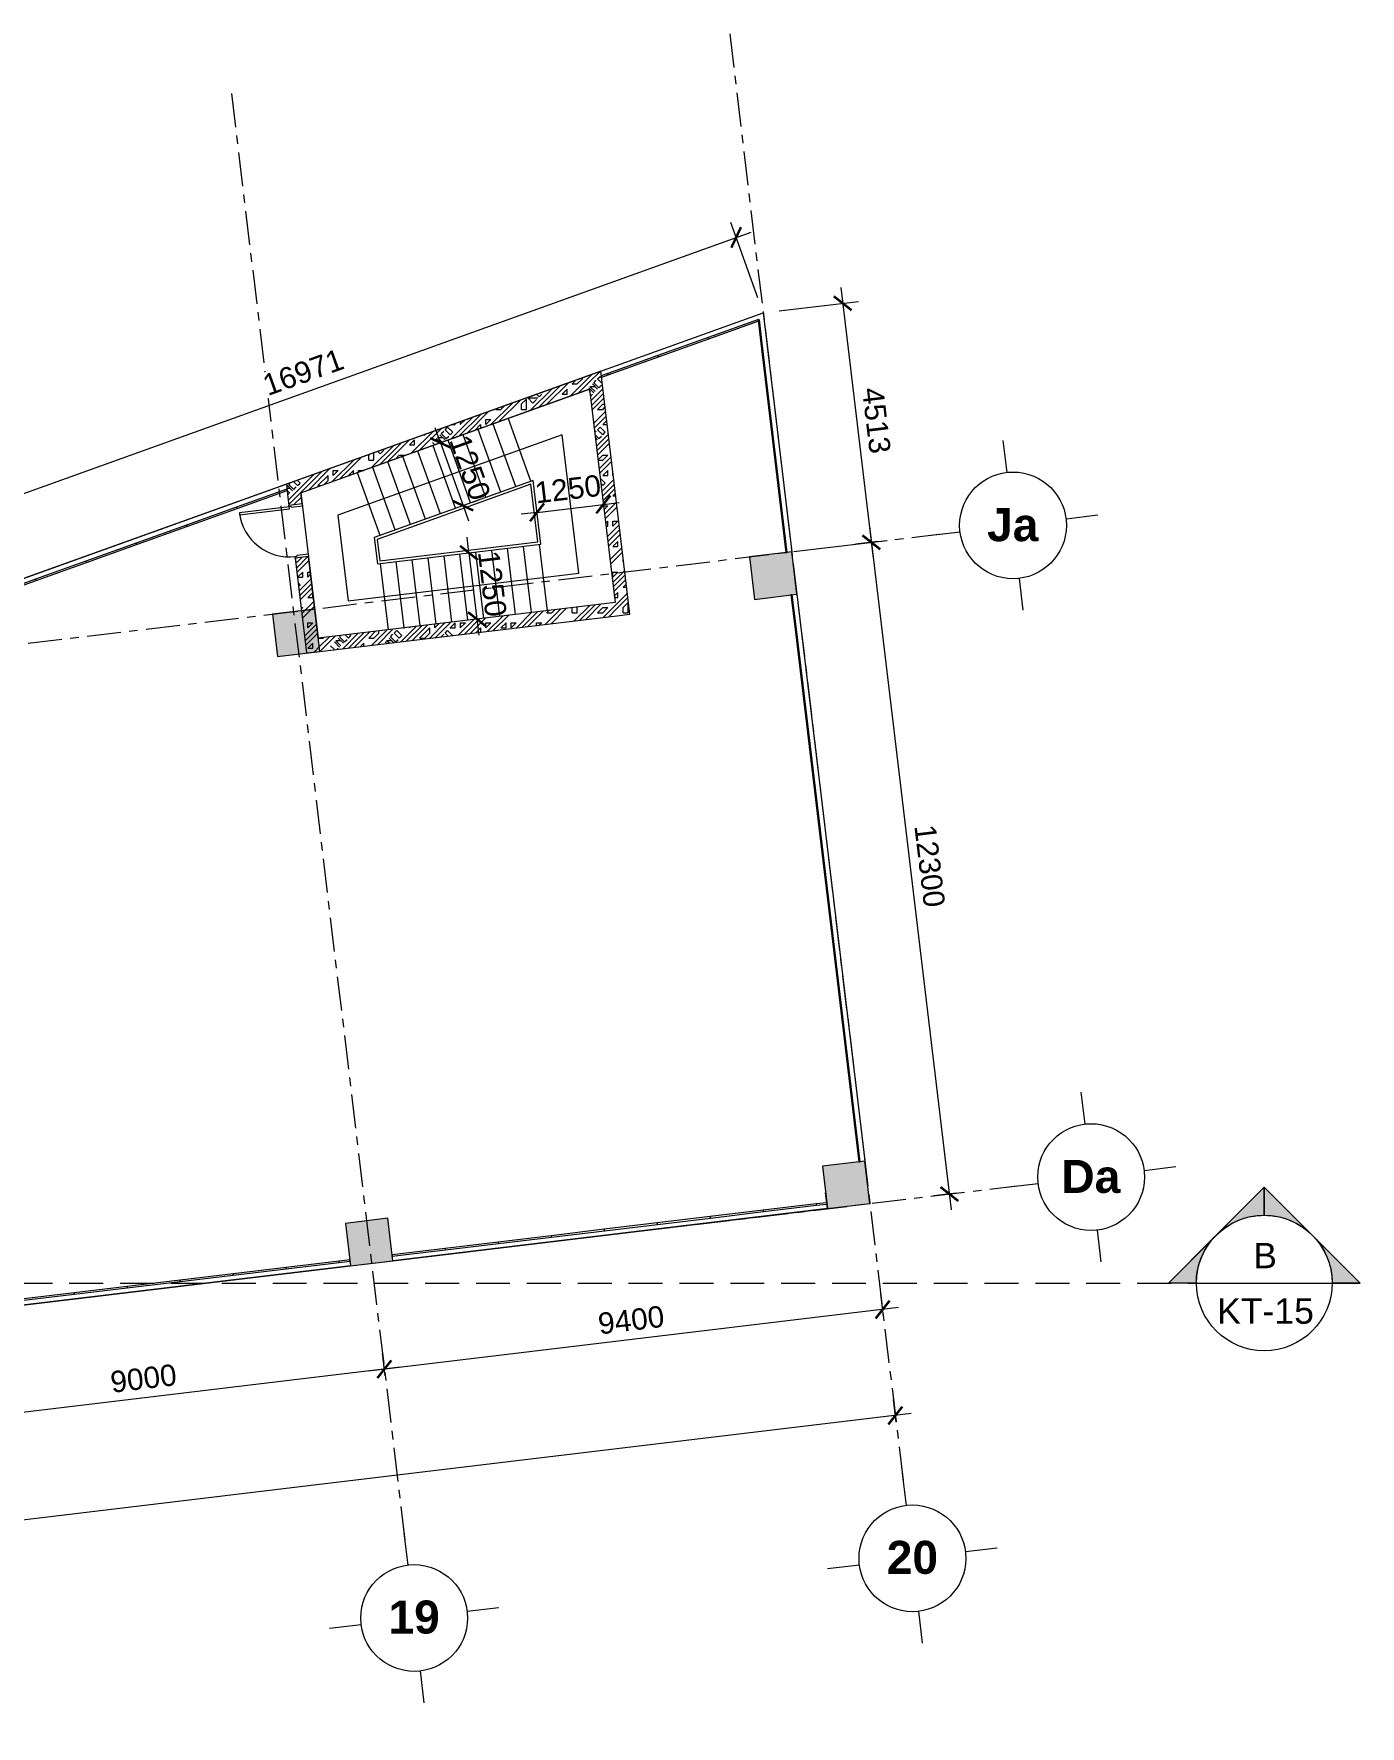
# Model space of a CAD drawing. Header units: millimetres. Extents: x -20201 to 105152, y -11216 to 48206.
# Drawn here: x 80308 to 105152, y 11616 to 43328 of the extents above; entities that cross this region are included whole.
import ezdxf

# ---------------------------------------------------------------- set-up
doc = ezdxf.new("R2010")
doc.units = ezdxf.units.MM
doc.linetypes.add('Grid Line', pattern=[22.225, 12.7, -3.175, 3.175, -3.175])
doc.linetypes.add('HIDDEN2', pattern=[4.7625, 3.175, -1.5875])
for name, color, linetype, lineweight in [('A-DETL-GENF', 31, 'Continuous', 5), ('CUA', 31, 'Continuous', 9), ('DIM', 1, 'Continuous', 5), ('G-ANNO-SYMB', 111, 'Continuous', 5), ('HATCH-TUONG', 152, 'Continuous', 9), ('KH', 6, 'Continuous', 5), ('KI-HIEU-1', 151, 'Continuous', 9), ('KINH', 152, 'Continuous', 5), ('NET CAT', 3, 'Continuous', 5), ('NET CATConcrete', 3, 'Continuous', 5), ('NET-CAT', 3, 'Continuous', 9), ('NET-THAY', 2, 'Continuous', 9), ('TRUC', 225, 'Continuous', 5)]:
    doc.layers.add(name, color=color, linetype=linetype, lineweight=lineweight)
doc.styles.add('Arial', font='arial_1.ttf', dxfattribs={"height": 476.25})
doc.styles.add('Arial_B', font='arialbd_1.ttf', dxfattribs={"height": 619.047619})
doc.styles.add('TA1', font='arial_1.ttf')
doc.dimstyles.new('D_200_KTx2', dxfattribs={"dimtxt": 400, "dimasz": 300, "dimexe": 300, "dimexo": 300, "dimgap": 160, "dimtad": 1, "dimdec": 0, "dimzin": 9, "dimtxsty": 'TA1', "dimblk": 'ARCHTICK', "dimcen": 1, "dimdle": 300, "dimclrd": 256, "dimclre": 256, "dimclrt": 7, "dimadec": 0, "dimazin": 0, "dimtfac": 1, "dimtdec": 0, "dimtix": 1, "dimtmove": 1, "dimatfit": 3, "dimldrblk": 'ARCHTICK', "dimfxl": 0, "dimtolj": 1, "dimtzin": 0, "dimlwd": -1, "dimlwe": -1, "dimarcsym": 0})
pattern_1 = [(45, (95.25, 0), (-476.2456, 476.2456), []), (45, (190.5, 0), (-476.2456, 476.2456), []), (45, (0, 0), (-476.2456, 476.2456), []), (45, (476.25, 0), (-476.2456, 476.2456), []), (45, (571.5, 0), (-476.2456, 476.2456), []), (0, (381, 95.25), (0, 952.5), [95.25, -857.25]), (0, (476.25, 190.5), (0, 952.5), [95.25, -857.25]), (45, (381, 95.25), (0, 952.491), [134.683, -1212.342]), (45, (476.25, 95.25), (0, 952.491), [134.683, -1212.342]), (0, (381, 95.25), (0, 952.5), [95.25, -857.25]), (90, (-95.25, 95.25), (-952.5, 6e-14), [95.25, -857.25]), (90, (0, 95.25), (-952.5, 6e-14), [190.5, -762]), (45, (-95.25, 190.5), (0, 952.491), [134.683, -1212.342]), (90, (762, 381), (-952.5, 6e-14), [95.25, -857.25]), (0, (666.75, 381), (0, 952.5), [95.25, -857.25]), (45, (666.75, 381), (0, 952.491), [134.683, -1212.342]), (0, (857.25, 95.25), (0, 952.5), [95.25, -857.25]), (0, (857.25, 571.5), (0, 952.5), [95.25, -857.25]), (90, (1047.75, 666.75), (-952.5, 6e-14), [95.25, -857.25]), (45, (857.25, 571.5), (0, 952.491), [269.367, -1077.658]), (45, (952.5, 571.5), (0, 952.491), [134.683, -1212.342]), (45, (1143, 762), (0, 952.491), [134.683, -1212.342]), (0, (1143, 857.25), (0, 952.5), [95.25, -857.25]), (90, (1143, 762), (-952.5, 6e-14), [95.25, -857.25]), (0, (476.25, 762), (0, 952.5), [95.25, -857.25]), (0, (666.75, 857.25), (0, 952.5), [95.25, -857.25]), (90, (571.5, 762), (-952.5, 6e-14), [95.25, -857.25]), (90, (666.75, 762), (-952.5, 6e-14), [95.25, -857.25]), (45, (476.25, 762), (0, 952.491), [134.683, -1212.342]), (45, (666.75, 762), (0, 952.491), [134.683, -1212.342]), (135, (119, 214.8), (-952.491, 6e-14), [134.683, -1212.342]), (135, (238.1, 333.4), (-952.491, 6e-14), [134.683, -1212.342]), (135, (309.56, 404.8), (-952.491, 6e-14), [134.683, -1212.342]), (135, (333.4, 428.6), (-952.491, 6e-14), [134.683, -1212.342]), (135, (381, 476.25), (-952.491, 6e-14), [134.683, -1212.342]), (135, (404.8, 500.06), (-952.491, 6e-14), [134.683, -1212.342]), (135, (476.25, 571.5), (-952.491, 6e-14), [134.683, -1212.342]), (135, (523.9, 619.1), (-952.491, 6e-14), [134.683, -1212.342]), (45, (119, 214.8), (0, 952.491), [95.25, -1251.775]), (45, (238.1, 333.4), (0, 952.491), [67.361, -1279.665]), (45, (404.8, 500.06), (0, 952.491), [67.361, -1279.665]), (45, (309.56, 595.3), (0, 952.491), [67.361, -1279.665]), (45, (476.25, 571.5), (0, 952.491), [67.361, -1279.665]), (45, (381, 666.75), (0, 952.491), [67.361, -1279.665]), (0, (24.2, 309.5), (0, 952.5), [190.043, -762.457]), (0, (238.1, 523.9), (0, 952.5), [95.25, -857.25])]

# ---------------------------------------------------------------- blocks, each defined once
blk = doc.blocks.new('THANG  BO 3 - THANG  BO 3-371141-MẶT BẰNG TẦNG 2-3')
at = {"layer": 'A-DETL-GENF'}
for p, q in [((66053, 17941), (65632, 19114)), ((66336, 18043), (65914, 19216)), ((66618, 18144), (66197, 19317)), ((67206, 19016), (63004, 17510)), ((65207, 17637), (64785, 18810)), ((65489, 17739), (65067, 18912)), ((65771, 17840), (65350, 19013)), ((67517, 16419), (67206, 19016)), ((64077, 17231), (63656, 18404)), ((64360, 17333), (63938, 18506)), ((64642, 17434), (64220, 18607)), ((64924, 17536), (64503, 18709)), ((63795, 17130), (63373, 18303)), ((66662, 18160), (63684, 17090)), ((66620, 18092), (63739, 17053)), ((66750, 17007), (66620, 18092)), ((66806, 16963), (66662, 18160)), ((63004, 17510), (63198, 15901)), ((63684, 17090), (63744, 16596)), ((63739, 17053), (63788, 16652)), ((63744, 16596), (66806, 16963)), ((63788, 16652), (66750, 17007)), ((65581, 16816), (65729, 15575)), ((65879, 16852), (66027, 15611)), ((66176, 16888), (66325, 15646)), ((66474, 16923), (66623, 15682)), ((66772, 16959), (66921, 15718)), ((63794, 16602), (63942, 15361)), ((64091, 16638), (64240, 15397)), ((64389, 16673), (64538, 15432)), ((64687, 16709), (64836, 15468)), ((64985, 16745), (65134, 15504)), ((65283, 16780), (65432, 15539)), ((63198, 15901), (67517, 16419))]:
    blk.add_line(p, q, dxfattribs=at)
blk = doc.blocks.new('ALC1807-ASCENT PLAZA-KET CAU 1_rvt-1-MẶT BẰNG TẦNG 1')
at = {"layer": 'NET CAT'}
for points in [[(93808, 32731), (94602, 32827), (94507, 33621), (93712, 33526)], [(84871, 31661), (85666, 31756), (85571, 32550), (84776, 32455)], [(95175, 21313), (95970, 21408), (95875, 22203), (95080, 22107)], [(86239, 20243), (87034, 20338), (86938, 21132), (86144, 21037)]]:
    blk.add_hatch(color=7, dxfattribs=at).paths.add_polyline_path(points, flags=0)
at = {"layer": 'NET CAT', "color": 90, "lineweight": 13}
for p, q in [((94507, 33621), (93712, 33526)), ((94602, 32827), (94507, 33621)), ((93712, 33526), (93808, 32731)), ((93808, 32731), (94602, 32827)), ((85571, 32550), (84776, 32455)), ((84776, 32455), (84871, 31661)), ((85666, 31756), (85571, 32550)), ((84871, 31661), (85666, 31756)), ((95875, 22203), (95080, 22107)), ((95970, 21408), (95875, 22203)), ((95080, 22107), (95175, 21313)), ((95175, 21313), (95970, 21408)), ((86938, 21132), (86144, 21037)), ((86144, 21037), (86239, 20243)), ((87034, 20338), (86938, 21132)), ((86239, 20243), (87034, 20338))]:
    blk.add_line(p, q, dxfattribs=at)
blk = doc.blocks.new('_ARCHTICK')
at = {"color": 0, "linetype": 'ByBlock', "const_width": 0.15}
blk.add_lwpolyline([(-0.5, -0.5), (0.5, 0.5)], dxfattribs=at)
blk = doc.blocks.new('*D79')
at = {"layer": 'Defpoints', "color": 0, "transparency": 16777216}
for p in [(89734, 34361), (90976, 34510), (90976, 34510)]:
    blk.add_point(p, dxfattribs=at)
at = {"layer": 'DIM', "transparency": 16777216}
for p, q in [((89734, 34361), (89437, 34326)), ((89734, 34361), (90976, 34510)), ((90976, 34510), (91274, 34546))]:
    blk.add_line(p, q, dxfattribs=at)
at = {"layer": 'DIM', "transparency": 16777216, "xscale": 300, "yscale": 300, "zscale": 300}
for p, rotation in [((90976, 34510), 186.8306492592341), ((89734, 34361), 6.830649259234116)]:
    blk.add_blockref('_ARCHTICK', p, dxfattribs=dict(at, rotation=rotation))
at = {"layer": 'DIM', "color": 7, "transparency": 16777216, "insert": (90312, 34797), "char_height": 400, "attachment_point": 5, "rotation": 6.8306, "style": 'TA1'}
blk.add_mtext('\\A1;1250', dxfattribs=at)
blk = doc.blocks.new('*D80')
at = {"layer": 'Defpoints', "color": 0, "transparency": 16777216}
for p in [(88461, 33602), (88608, 32360), (88609, 32361)]:
    blk.add_point(p, dxfattribs=at)
at = {"layer": 'DIM', "transparency": 16777216}
for p, q in [((88459, 33602), (88424, 33899)), ((88163, 33566), (88162, 33566)), ((88459, 33602), (88608, 32360)), ((88608, 32360), (88644, 32063)), ((88312, 32325), (88310, 32325))]:
    blk.add_line(p, q, dxfattribs=at)
at = {"layer": 'DIM', "transparency": 16777216, "xscale": 300, "yscale": 300, "zscale": 300}
for p, rotation in [((88459, 33602), 276.8306492592341), ((88608, 32360), 96.83064925923405)]:
    blk.add_blockref('_ARCHTICK', p, dxfattribs=dict(at, rotation=rotation))
at = {"layer": 'DIM', "color": 7, "transparency": 16777216, "insert": (88895, 33024), "char_height": 400, "attachment_point": 5, "rotation": 276.8306, "style": 'TA1'}
blk.add_mtext('\\A1;1250', dxfattribs=at)
blk = doc.blocks.new('*D81')
at = {"layer": 'Defpoints', "color": 0, "transparency": 16777216}
for p in [(87826, 35628), (88248, 34452), (88347, 34487)]:
    blk.add_point(p, dxfattribs=at)
at = {"layer": 'DIM', "transparency": 16777216}
for p, q in [((87925, 35664), (87824, 35946)), ((87925, 35664), (88347, 34487)), ((88108, 35730), (88208, 35765)), ((88530, 34553), (88630, 34589)), ((88347, 34487), (88448, 34205))]:
    blk.add_line(p, q, dxfattribs=at)
at = {"layer": 'DIM', "transparency": 16777216, "xscale": 300, "yscale": 300, "zscale": 300}
for p, rotation in [((87925, 35664), 289.7329312474181), ((88347, 34487), 109.7329312474181)]:
    blk.add_blockref('_ARCHTICK', p, dxfattribs=dict(at, rotation=rotation))
at = {"layer": 'DIM', "color": 7, "transparency": 16777216, "insert": (88479, 35199), "char_height": 400, "attachment_point": 5, "rotation": 289.7329, "style": 'TA1'}
blk.add_mtext('\\A1;1250', dxfattribs=at)
blk = doc.blocks.new('CUA 1 CANH MO - 2 - Type 1000-537967-MẶT BẰNG TẦNG 2')
at = {"layer": 'CUA', "lineweight": 5}
for p, q in [((-399, -127), (-399, 123)), ((-399, 123), (-349, 123)), ((-349, 123), (-349, -86)), ((551, 123), (601, 123)), ((551, -86), (551, 123)), ((601, 123), (601, -127)), ((-369, -127), (-399, -127)), ((-369, -86), (-369, -127)), ((-349, -86), (-369, -86)), ((571, -86), (551, -86)), ((571, -127), (571, -86)), ((601, -127), (571, -127))]:
    blk.add_line(p, q, dxfattribs=at)
at = {"layer": 'CUA'}
for p, q in [((-328, -127), (-368, -127)), ((-368, -127), (-368, -1065)), ((-328, -1065), (-328, -127)), ((-368, -1065), (-328, -1065))]:
    blk.add_line(p, q, dxfattribs=at)
at = {"layer": 'CUA', "lineweight": 5}
blk.add_arc((-368, -127), 938, 270, 0.5, dxfattribs=at)
blk = doc.blocks.new('System Panel - Glazed-540955-MẶT BẰNG TẦNG 2')
at = {"layer": 'KINH', "lineweight": 9}
for p, q in [((500, 13), (-500, 13)), ((-500, 13), (-500, -13)), ((500, -13), (500, 13)), ((-500, -13), (500, -13))]:
    blk.add_line(p, q, dxfattribs=at)
blk = doc.blocks.new('System Panel - Glazed-615617-MẶT BẰNG TẦNG 2')
at = {"layer": 'KINH', "color": 250, "lineweight": 9}
for p, q in [((65, 13), (-65, 13)), ((-65, 13), (-65, -13)), ((65, -13), (65, 13)), ((-65, -13), (65, -13))]:
    blk.add_line(p, q, dxfattribs=at)
blk = doc.blocks.new('*D114')
at = {"layer": 'Defpoints', "color": 0, "transparency": 16777216}
for p in [(96257, 19001), (86873, 18304), (86924, 17883)]:
    blk.add_point(p, dxfattribs=at)
at = {"layer": 'DIM', "transparency": 16777216}
for p, q in [((96221, 19299), (96171, 19720)), ((96505, 19458), (86576, 18269)), ((86888, 18181), (86838, 18602))]:
    blk.add_line(p, q, dxfattribs=at)
at = {"layer": 'DIM', "transparency": 16777216, "xscale": 300, "yscale": 300, "zscale": 300}
for p, rotation in [((96207, 19422), 6.830649259175843), ((86873, 18304), 186.8306492591759)]:
    blk.add_blockref('_ARCHTICK', p, dxfattribs=dict(at, rotation=rotation))
at = {"layer": 'DIM', "color": 7, "transparency": 16777216, "insert": (91497, 19225), "char_height": 400, "attachment_point": 5, "rotation": 6.8306, "style": 'TA1'}
blk.add_mtext('\\A1;9400', dxfattribs=at)
blk = doc.blocks.new('*D115')
at = {"layer": 'Defpoints', "color": 0, "transparency": 16777216}
for p in [(86924, 17883), (77937, 17234), (77988, 16813)]:
    blk.add_point(p, dxfattribs=at)
at = {"layer": 'DIM', "transparency": 16777216}
for p, q in [((86888, 18181), (86838, 18602)), ((87171, 18340), (77639, 17198)), ((77952, 17111), (77902, 17532))]:
    blk.add_line(p, q, dxfattribs=at)
at = {"layer": 'DIM', "transparency": 16777216, "xscale": 300, "yscale": 300, "zscale": 300}
for p, rotation in [((86873, 18304), 6.830649259175843), ((77937, 17234), 186.8306492591759)]:
    blk.add_blockref('_ARCHTICK', p, dxfattribs=dict(at, rotation=rotation))
at = {"layer": 'DIM', "color": 7, "transparency": 16777216, "insert": (82362, 18131), "char_height": 400, "attachment_point": 5, "rotation": 6.8306, "style": 'TA1'}
blk.add_mtext('\\A1;9000', dxfattribs=at)
blk = doc.blocks.new('*D119')
at = {"layer": 'Defpoints', "color": 0, "transparency": 16777216}
for p in [(96495, 17015), (51367, 12037), (51417, 11616)]:
    blk.add_point(p, dxfattribs=at)
at = {"layer": 'DIM', "transparency": 16777216}
for p, q in [((96742, 17472), (51069, 12001)), ((96459, 17313), (96409, 17734)), ((51382, 11913), (51331, 12335))]:
    blk.add_line(p, q, dxfattribs=at)
at = {"layer": 'DIM', "transparency": 16777216, "xscale": 300, "yscale": 300, "zscale": 300}
for p, rotation in [((96445, 17436), 6.830649259175843), ((51367, 12037), 186.8306492591759)]:
    blk.add_blockref('_ARCHTICK', p, dxfattribs=dict(at, rotation=rotation))
at = {"layer": 'DIM', "color": 7, "transparency": 16777216, "insert": (73862, 15098), "char_height": 400, "attachment_point": 5, "rotation": 6.8306, "style": 'TA1'}
blk.add_mtext('\\A1;45400', dxfattribs=at)
blk = doc.blocks.new('*D120')
at = {"layer": 'Defpoints', "color": 0, "transparency": 16777216}
for p in [(96417, 33850), (97458, 21587), (97880, 21637)]:
    blk.add_point(p, dxfattribs=at)
at = {"layer": 'DIM', "transparency": 16777216}
for p, q in [((95960, 34097), (97494, 21289)), ((96119, 33814), (95698, 33764)), ((97582, 21602), (97160, 21551))]:
    blk.add_line(p, q, dxfattribs=at)
at = {"layer": 'DIM', "transparency": 16777216, "xscale": 300, "yscale": 300, "zscale": 300}
for p, rotation in [((95995, 33800), 96.83064925917584), ((97458, 21587), 276.8306492591759)]:
    blk.add_blockref('_ARCHTICK', p, dxfattribs=dict(at, rotation=rotation))
at = {"layer": 'DIM', "color": 7, "transparency": 16777216, "insert": (97089, 27736), "char_height": 400, "attachment_point": 5, "rotation": 276.8306, "style": 'TA1'}
blk.add_mtext('\\A1;12300', dxfattribs=at)
blk = doc.blocks.new('Grid - FamilyAL-KH TRUC-550400-MẶT BẰNG HẦM 2')
at = {"layer": 'KH'}
for p, q in [((0, 7), (0, 4)), ((-8, -1), (-5, -1)), ((8, -1), (5, -1)), ((0, -9), (0, -6))]:
    blk.add_line(p, q, dxfattribs=at)
blk.add_circle((0, -1), 5, dxfattribs=at)
blk = doc.blocks.new('*D134')
at = {"layer": 'Defpoints', "color": 0, "transparency": 16777216}
for p in [(93463, 39513), (93970, 38101), (77999, 32363)]:
    blk.add_point(p, dxfattribs=at)
at = {"layer": 'DIM', "transparency": 16777216}
for p, q in [((93869, 38384), (93361, 39795)), ((77209, 33673), (93745, 39614)), ((77897, 32646), (77390, 34057))]:
    blk.add_line(p, q, dxfattribs=at)
at = {"layer": 'DIM', "transparency": 16777216, "xscale": 300, "yscale": 300, "zscale": 300}
for p, rotation in [((93463, 39513), 19.76210720897474), ((77491, 33775), 199.7621072089747)]:
    blk.add_blockref('_ARCHTICK', p, dxfattribs=dict(at, rotation=rotation))
at = {"layer": 'DIM', "color": 7, "transparency": 16777216, "insert": (85354, 36987), "char_height": 400, "attachment_point": 5, "rotation": 19.7621, "style": 'TA1', "bg_fill": 3, "box_fill_scale": 1.1, "bg_fill_color": 256, "bg_fill_true_color": 13158600, "bg_fill_transparency": 0}
blk.add_mtext('\\A1;16971', dxfattribs=at)
blk = doc.blocks.new('*D135')
at = {"layer": 'Defpoints', "color": 0, "transparency": 16777216}
for p in [(93970, 38101), (94507, 33621), (95996, 33799)]:
    blk.add_point(p, dxfattribs=at)
at = {"layer": 'DIM', "transparency": 16777216}
for p, q in [((95424, 38578), (96032, 33501)), ((94268, 38137), (95757, 38315)), ((94805, 33657), (96294, 33835))]:
    blk.add_line(p, q, dxfattribs=at)
at = {"layer": 'DIM', "transparency": 16777216, "xscale": 300, "yscale": 300, "zscale": 300}
for p, rotation in [((95459, 38280), 96.83064925923395), ((95996, 33799), 276.830649259234)]:
    blk.add_blockref('_ARCHTICK', p, dxfattribs=dict(at, rotation=rotation))
at = {"layer": 'DIM', "color": 7, "transparency": 16777216, "insert": (96090, 36083), "char_height": 400, "attachment_point": 5, "rotation": 276.8306, "style": 'TA1', "bg_fill": 3, "box_fill_scale": 1.1, "bg_fill_color": 256, "bg_fill_true_color": 13158600, "bg_fill_transparency": 0}
blk.add_mtext('\\A1;4513', dxfattribs=at)
blk = doc.blocks.new('Section - Section Head - Filled-317961-MẶT BẰNG TẦNG 1')
at = {"layer": 'G-ANNO-SYMB'}
h = blk.add_hatch(color=256, dxfattribs=at)
edge = h.paths.add_edge_path(flags=0)
edge.add_line((-10.84, 4.49), (-6.35, 8.98))
edge.add_line((-6.35, 8.98), (-6.35, 6.35))
edge.add_arc((-6.35, 0), 6.35, 90, 135)
h = blk.add_hatch(color=256, dxfattribs=at)
edge = h.paths.add_edge_path(flags=0)
edge.add_arc((-6.35, 0), 6.35, 45, 90)
edge.add_line((-6.35, 6.35), (-6.35, 8.98))
edge.add_line((-6.35, 8.98), (-1.86, 4.49))
h = blk.add_hatch(color=256, dxfattribs=at)
edge = h.paths.add_edge_path(flags=0)
edge.add_arc((-6.35, 0), 6.36, 137.9216, 180)
edge.add_line((-12.71, 0), (-15.33, 0))
edge.add_line((-15.33, 0), (-11.07, 4.26))
h = blk.add_hatch(color=256, dxfattribs=at)
edge = h.paths.add_edge_path(flags=0)
edge.add_line((-1.63, 4.26), (2.63, 0))
edge.add_line((2.63, 0), (0.01, 0))
edge.add_arc((-6.35, 0), 6.36, 0, 42.0784)
for p, q in [((-6.35, 8.98), (-15.33, 0)), ((-6.35, 8.98), (-10.84, 4.49)), ((-6.35, 8.98), (2.63, 0)), ((-6.35, 6.35), (-6.35, 8.98)), ((-1.86, 4.49), (-6.35, 8.98)), ((-6.35, 8.98), (-6.35, 6.35)), ((-11.07, 4.26), (-15.33, 0)), ((2.63, 0), (-1.63, 4.26)), ((-15.33, 0), (-12.71, 0)), ((0.01, 0), (2.63, 0)), ((-12.7, 0), (-15.33, 0)), ((0, 0), (2.63, 0))]:
    blk.add_line(p, q, dxfattribs=at)
for radius, start, end in [(6.35, 360, 180), (6.35, 90, 135), (6.35, 45, 90), (6.36, 137.9216, 180), (6.36, 0, 42.0784), (6.35, 180, 360)]:
    blk.add_arc((-6.35, 0), radius, start, end, dxfattribs=at)

msp = doc.modelspace()

# ---------------------------------------------------------------- hatches: boundary and pattern name
at = {"layer": 'HATCH-TUONG', "lineweight": 5}
h = msp.add_hatch(dxfattribs=at)
h.set_pattern_fill('FP_1', color=256, style=0, pattern_type=2)
h.set_pattern_definition(pattern_1)
h.paths.add_polyline_path([(85068.8, 34637.8), (90717.5, 36667.2), (90687, 36921.9), (85038.3, 34892.4)], flags=0)
h = msp.add_hatch(dxfattribs=at)
h.set_pattern_fill('FP_1', color=256, style=0, pattern_type=2)
h.set_pattern_definition(pattern_1)
h.paths.add_polyline_path([(91226, 32422.2), (91474.3, 32451.9), (90928.4, 37008.6), (90687, 36921.9), (91196.3, 32670.4)], flags=0)
h = msp.add_hatch(dxfattribs=at)
h.set_pattern_fill('FP_1', color=256, style=0, pattern_type=2)
h.set_pattern_definition(pattern_1)
h.paths.add_polyline_path([(85417.6, 31726.4), (85665.8, 31756.2), (85452.9, 33533.5), (85204.7, 33503.7)], flags=0)
h.paths.add_polyline_path([(85085.7, 34496.6), (85334, 34526.4), (85310.2, 34724.5), (85068.8, 34637.8)], flags=0)
h = msp.add_hatch(dxfattribs=at)
h.set_pattern_fill('FP_1', color=256, style=0, pattern_type=2)
h.set_pattern_definition(pattern_1)
h.paths.add_polyline_path([(85665.8, 31756.2), (91226, 32422.2), (91196.3, 32670.4), (85636, 32004.4)], flags=0)

# ---------------------------------------------------------------- linework, layer by layer
at = {"layer": 'G-ANNO-SYMB'}
msp.add_line((102085.8, 19919), (104625.8, 19919), dxfattribs=at)
at = {"layer": 'KI-HIEU-1', "linetype": 'HIDDEN2', "ltscale": 200}
msp.add_line((-17135.3, 19919), (102085.8, 19919), dxfattribs=at)
at = {"layer": 'KINH', "lineweight": 9}
for p, q in [((93898.3, 37966.3), (93873.1, 37963.3)), ((93873.1, 37963.3), (93919.1, 37579.1)), ((93944.3, 37582.1), (93898.3, 37966.3)), ((93919.1, 37579.1), (93944.3, 37582.1)), ((94515.2, 32816.2), (94490, 32813.2)), ((94490, 32813.2), (94573.3, 32118.1)), ((94598.5, 32121.2), (94515.2, 32816.2)), ((94573.3, 32118.1), (94598.5, 32121.2)), ((95161.9, 21425), (94963.3, 21401.2)), ((94963.3, 21401.2), (94966.4, 21375.9)), ((94966.4, 21375.9), (95164.9, 21399.7)), ((95164.9, 21399.7), (95161.9, 21425)), ((95969.7, 21408.2), (95979.6, 21409.4)), ((86225.8, 20354.5), (86027.2, 20330.8)), ((86027.2, 20330.8), (86030.2, 20305.5)), ((86030.2, 20305.5), (86228.8, 20329.3)), ((86228.8, 20329.3), (86225.8, 20354.5))]:
    msp.add_line(p, q, dxfattribs=at)
at = {"layer": 'NET CATConcrete'}
for p, q in [((77998.5, 32363.2), (93970.1, 38101.4)), ((93970.1, 38101.4), (94506.7, 33620.9)), ((90717.5, 36667.2), (86358, 35100.9)), ((90723.6, 36616.3), (90717.5, 36667.2)), ((94601.9, 32826.6), (95873, 22215.1)), ((95873, 22215.1), (95874.5, 22202.5)), ((95576.6, 22166.8), (95575.1, 22179.5)), ((95175.3, 21313.1), (95139.6, 21610.9)), ((95175.3, 21313.1), (87033.5, 20337.8)), ((86239.2, 20242.6), (78097.4, 19267.4))]:
    msp.add_line(p, q, dxfattribs=at)
at = {"layer": 'NET-CAT'}
for p, q in [((90687, 36921.9), (85038.3, 34892.4)), ((90928.4, 37008.6), (90687, 36921.9)), ((91474.3, 32451.9), (90928.4, 37008.6)), ((85310.2, 34724.5), (90717.5, 36667.2)), ((90717.5, 36667.2), (91196.3, 32670.4)), ((85038.3, 34892.4), (85068.8, 34637.8)), ((85068.8, 34637.8), (85085.7, 34496.6)), ((85334, 34526.4), (85310.2, 34724.5)), ((85085.7, 34496.6), (85334, 34526.4)), ((85452.9, 33533.5), (85204.7, 33503.7)), ((85204.7, 33503.7), (85417.6, 31726.4)), ((85636, 32004.4), (85452.9, 33533.5)), ((91196.3, 32670.4), (85636, 32004.4)), ((85665.8, 31756.2), (91226, 32422.2)), ((91226, 32422.2), (91474.3, 32451.9)), ((85417.6, 31726.4), (85665.8, 31756.2))]:
    msp.add_line(p, q, dxfattribs=at)
at = {"layer": 'NET-THAY', "color": 250}
for p, q in [((85038.6, 34890.2), (78008.4, 32364.4)), ((85639.7, 32004.8), (85313.8, 34725.9)), ((87033.5, 20337.8), (95175.3, 21313.1)), ((78097.4, 19267.4), (86239.2, 20242.6))]:
    msp.add_line(p, q, dxfattribs=at)
at = {"layer": 'TRUC', "linetype": 'Grid Line', "ltscale": 50}
for p, q in [((93344, 43328.2), (96598.6, 16150.4)), ((84010.7, 42210.2), (87265.3, 15032.4)), ((41585.2, 27281.7), (97259.7, 33950.9)), ((43048.1, 15069), (98722.6, 21738.3))]:
    msp.add_line(p, q, dxfattribs=at)

# ---------------------------------------------------------------- block references
at = {"lineweight": 5}
msp.add_blockref('ALC1807-ASCENT PLAZA-KET CAU 1_rvt-1-MẶT BẰNG TẦNG 1', (0, 0), dxfattribs=at)
at = {"color": 10, "lineweight": 15}
for name, p, rotation in [('System Panel - Glazed-540955-MẶT BẰNG TẦNG 2', (92474, 37457.7), 199.7621072089744), ('System Panel - Glazed-540955-MẶT BẰNG TẦNG 2', (91532.9, 37119.5), 199.7621072089744), ('System Panel - Glazed-615617-MẶT BẰNG TẦNG 2', (91001.5, 36928.6), 199.7621072089744), ('System Panel - Glazed-540955-MẶT BẰNG TẦNG 2', (94110.1, 36091.3), 96.83064925923382), ('System Panel - Glazed-540955-MẶT BẰNG TẦNG 2', (94229.1, 35098.4), 96.83064925923382), ('System Panel - Glazed-540955-MẶT BẰNG TẦNG 2', (84581.4, 34616.7), 199.7621072089748), ('System Panel - Glazed-540955-MẶT BẰNG TẦNG 2', (83640.3, 34278.6), 199.7621072089748), ('CUA 1 CANH MO - 2 - Type 1000-537967-MẶT BẰNG TẦNG 2', (85259.5, 34116), 276.8306492592265), ('System Panel - Glazed-540955-MẶT BẰNG TẦNG 2', (82699.2, 33940.5), 199.7621072089748), ('System Panel - Glazed-540955-MẶT BẰNG TẦNG 2', (81758.1, 33602.4), 199.7621072089748), ('System Panel - Glazed-540955-MẶT BẰNG TẦNG 2', (80817, 33264.3), 199.7621072089748), ('System Panel - Glazed-540955-MẶT BẰNG TẦNG 2', (94883.2, 29637.4), 96.8306492592339), ('System Panel - Glazed-540955-MẶT BẰNG TẦNG 2', (95002.1, 28644.5), 96.8306492592339), ('System Panel - Glazed-540955-MẶT BẰNG TẦNG 2', (95121.1, 27651.6), 96.8306492592339), ('System Panel - Glazed-540955-MẶT BẰNG TẦNG 2', (95240, 26658.7), 96.8306492592339), ('System Panel - Glazed-540955-MẶT BẰNG TẦNG 2', (95358.9, 25665.8), 96.8306492592339), ('System Panel - Glazed-540955-MẶT BẰNG TẦNG 2', (95477.9, 24672.9), 96.8306492592339), ('System Panel - Glazed-540955-MẶT BẰNG TẦNG 2', (89503.9, 20734.4), 6.830649259233947), ('System Panel - Glazed-540955-MẶT BẰNG TẦNG 2', (90496.8, 20853.3), 6.830649259233947)]:
    msp.add_blockref(name, p, dxfattribs=dict(at, rotation=rotation))
at = {"lineweight": 5}
for p, xscale, yscale, zscale, rotation in [((98848.4, 34141.2), 199.9999999999999, 199.9999999999999, 199.9999999999999, 276.8306492592333), ((100311.3, 21928.6), 199.9999999999999, 199.9999999999999, 199.9999999999999, 276.8306492592333), ((96788.9, 14561.7), 200.0000000000007, 200.0000000000007, 200.0000000000007, 186.8306492592331), ((87455.6, 13443.7), 200.0000000000007, 200.0000000000007, 200.0000000000007, 186.8306492592331)]:
    msp.add_blockref('Grid - FamilyAL-KH TRUC-550400-MẶT BẰNG HẦM 2', p, dxfattribs=dict(at, xscale=xscale, yscale=yscale, zscale=zscale, rotation=rotation))
at = {"layer": 'A-DETL-GENF'}
msp.add_blockref('THANG  BO 3 - THANG  BO 3-371141-MẶT BẰNG TẦNG 2-3', (23000.5, 16799.9), dxfattribs=at)
at = {"layer": 'G-ANNO-SYMB', "extrusion": (0, 0, -1), "xscale": 199.9999999999999, "yscale": 199.9999999999999, "zscale": 199.9999999999999}
msp.add_blockref('Section - Section Head - Filled-317961-MẶT BẰNG TẦNG 1', (-102085.8, 19919), dxfattribs=at)
at = {"layer": 'KINH', "lineweight": 9}
for p, rotation in [((93415.1, 37795.8), 199.7621072089744), ((93991.2, 37084.2), 96.83064925923382), ((94348, 34105.5), 96.83064925923382), ((79875.9, 32926.2), 199.7621072089748), ((94645.3, 31623.2), 96.8306492592339), ((94764.3, 30630.3), 96.8306492592339), ((95596.8, 23680), 96.8306492592339), ((95715.7, 22687.1), 96.8306492592339), ((93475.5, 21210.2), 6.830649259233947), ((94468.4, 21329.1), 6.830649259233947), ((91489.7, 20972.3), 6.830649259233947), ((92482.6, 21091.2), 6.830649259233947), ((88511, 20615.5), 6.830649259233947), ((85532.3, 20258.7), 6.830649259233947), ((87518.1, 20496.5), 6.830649259233947), ((83546.5, 20020.8), 6.830649259233947), ((84539.4, 20139.7), 6.830649259233947), ((80567.8, 19664), 6.830649259233947), ((81560.7, 19782.9), 6.830649259233947), ((82553.6, 19901.9), 6.830649259233947)]:
    msp.add_blockref('System Panel - Glazed-540955-MẶT BẰNG TẦNG 2', p, dxfattribs=dict(at, rotation=rotation))

# ---------------------------------------------------------------- texts
at = {"layer": 'G-ANNO-SYMB', "attachment_point": 2, "line_spacing_factor": 0.941778, "style": 'Arial'}
for s, insert, char_height, width in [('B', (103372.1, 20672.3), 476.2, 443.133), ('KT-15', (103380.1, 19633.2), 476.25, 2240.682)]:
    msp.add_mtext(s, dxfattribs=dict(at, insert=insert, char_height=char_height, width=width))
at = {"layer": 'KH', "char_height": 619.05, "attachment_point": 2, "line_spacing_factor": 0.941778, "style": 'Arial_B'}
for s, insert, width in [('Ja', (98644.6, 34439.8), 1116.488), ('Da', (100107.5, 22227.1), 1285.43), ('20', (96764.7, 15088.1), 1116.488), ('19', (87431.4, 13970.1), 1116.488)]:
    msp.add_mtext(s, dxfattribs=dict(at, insert=insert, width=width))

# ---------------------------------------------------------------- dimensions: what is measured, and where the dimension line sits
at = {"layer": 'DIM'}
for p1, p2, distance, picture, middle in [((87825.7, 35628.2), (88247.7, 34451.6), 105.6, '*D81', (88479, 35198.6)), ((89734.4, 34361.4), (90975.9, 34510.1), 0, '*D79', (90311.9, 34797.4)), ((88460.8, 33601.7), (88609.4, 32360.6), -1.4, '*D80', (88895.4, 33024.3))]:
    dim = msp.add_aligned_dim(p1=p1, p2=p2, distance=distance, dimstyle='D_200_KTx2', dxfattribs=at)
    dim.commit()
    dim.dimension.update_dxf_attribs({"geometry": picture, "text_midpoint": middle})
for base, p1, p2, angle, picture, middle in [((97458.4, 21586.8), (96416.7, 33850), (97879.6, 21637.3), 276.83065, '*D120', (97088.7, 27736.5)), ((86873.4, 18304.3), (96257.1, 19001), (86923.8, 17883.1), 6.83065, '*D114', (91496.7, 19224.9)), ((77937.3, 17233.9), (86923.8, 17883.1), (77987.7, 16812.6), 6.83065, '*D115', (82362, 18130.7)), ((51366.8, 12036.8), (96495, 17015.2), (51417.2, 11615.6), 6.83065, '*D119', (73862.3, 15098.3))]:
    dim = msp.add_linear_dim(base=base, p1=p1, p2=p2, angle=angle, dimstyle='D_200_KTx2', dxfattribs=at)
    dim.commit()
    dim.dimension.update_dxf_attribs({"geometry": picture, "text_midpoint": middle})

# ---------------------------------------------------------------- next in the draw order: dimensions: what is measured, and where the dimension line sits
dim = msp.add_aligned_dim(p1=(77998.5, 32363.2), p2=(93970.1, 38101.4), distance=1500, dimstyle='D_200_KTx2', override={"dimtfill": 1, "dimarcsym": 2}, dxfattribs=at)
dim.commit()
dim.dimension.update_dxf_attribs({"geometry": '*D134', "text_midpoint": (85354, 36986.7)})

# ---------------------------------------------------------------- next in the draw order: dimensions: what is measured, and where the dimension line sits
dim = msp.add_aligned_dim(p1=(93970.1, 38101.4), p2=(94506.7, 33620.9), distance=1500, dimstyle='D_200_KTx2', override={"dimtfill": 1, "dimarcsym": 2}, dxfattribs=at)
dim.commit()
dim.dimension.update_dxf_attribs({"geometry": '*D135', "text_midpoint": (96089.5, 36082.9)})

doc.saveas('drawing.dxf')
